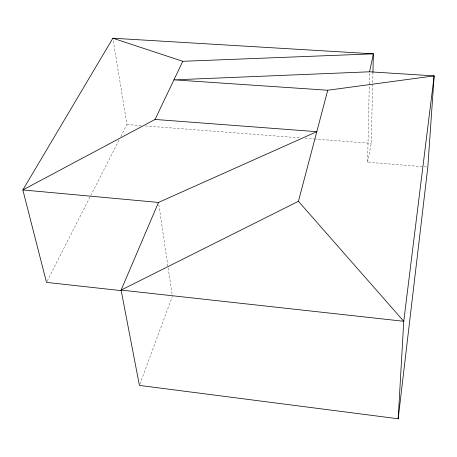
<?xml version="1.0" encoding="UTF-8"?>
<svg xmlns="http://www.w3.org/2000/svg" width="457" height="457" viewBox="0 0 457 457"><rect width="100%" height="100%" fill="white"/><g stroke="black" fill="none" stroke-linecap="round" stroke-linejoin="round"><path stroke-width="0.34" stroke-dasharray="2.29 1.71" d="M426.41 166.965L367.605 162.218L369.279 84.608M369.296 83.899L369.559 71.795M367.605 162.218L371.227 143.344L372.923 73.017M139.899 384.074L172.38 296.29M47.14 281.118L119.517 139.099M120.808 136.563L126.949 124.515L113.09 39.622M126.949 124.515L141.864 125.669M145.412 125.938L300.22 137.871M305.19 138.254L313.708 138.911M314.422 138.968L371.227 143.344M158.808 204.553L172.175 294.879"/><path stroke-width="0.69" d="M372.941 72.309L373.386 53.84L112.862 38.222L22.85 189.941L46.494 282.386L121.459 290.669M398.173 418.778L403.754 321.282L434.15 75.891L369.559 71.795L173.94 79.855L327.749 90.235L434.15 75.891L427.826 167.079L398.173 418.778L139.408 385.405L121.099 290.086L158.493 202.434L316.81 131.679L155.066 119.448L22.85 189.941L158.493 202.434M369.559 71.795L373.386 53.84L182.789 61.301L112.862 38.222M298.427 201.303L403.754 321.282L121.099 290.086L298.427 201.303L327.749 90.235M155.066 119.448L182.789 61.301"/></g></svg>
